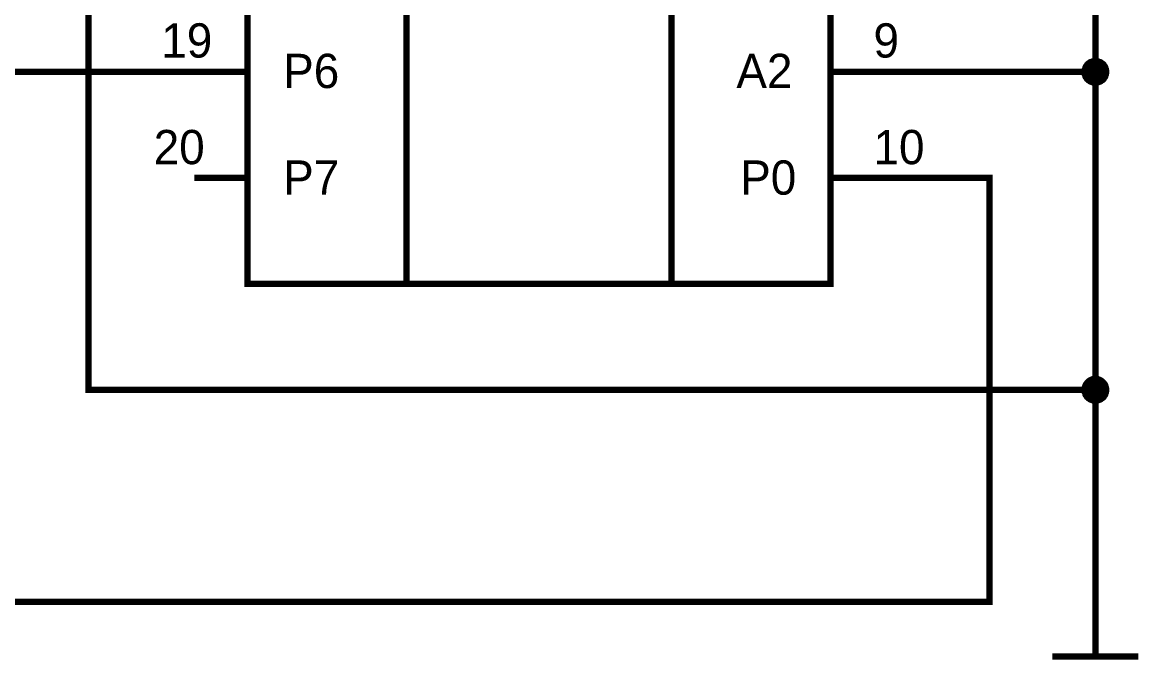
# Model space of a CAD drawing. Header units: millimetres. Extents: x 0 to 841, y 0 to 594.
# Drawn here: x 209.4 to 262.2, y 342.3 to 372.3 of the extents above; entities that cross this region are included whole.
import ezdxf

# ---------------------------------------------------------------- set-up
doc = ezdxf.new("R2010")
doc.units = ezdxf.units.MM
doc.layers.add('Sheet', color=255, linetype='Continuous')

msp = doc.modelspace()

# ---------------------------------------------------------------- linework, layer by layer
at = {"layer": 'Sheet', "const_width": 0.3}
msp.add_lwpolyline([(220.019, 414.989), (247.519, 414.989), (247.519, 359.998), (220.019, 359.998), (220.019, 414.989)], close=True, dxfattribs=at)
at = {"layer": 'Sheet'}
for points, const_width in [([(227.52, 414.989), (227.52, 359.998)], 0.3), ([(240.018, 414.989), (240.018, 359.998)], 0.3), ([(122.519, 392.496), (205.017, 392.496), (205.017, 369.992), (217.515, 369.992)], 0.3), ([(217.515, 389.992), (217.515, 389.992), (212.518, 389.992), (212.518, 354.99), (260.017, 354.99)], 0.3), ([(250.012, 364.995), (250.012, 364.995), (255.02, 364.995), (255.02, 344.995), (175.025, 344.995), (175.025, 387.499), (122.519, 387.499)], 0.3), ([(250.012, 379.998), (250.012, 379.998), (260.017, 379.998), (260.017, 369.992), (260.017, 354.99), (260.017, 347.499)], 0.3), ([(259.511, 369.992), (259.511, 370.015), (259.511, 370.048), (259.522, 370.071), (259.522, 370.093), (259.522, 370.116), (259.534, 370.138), (259.545, 370.172), (259.556, 370.194), (259.556, 370.217), (259.567, 370.239), (259.579, 370.251), (259.601, 370.273), (259.612, 370.295), (259.623, 370.318), (259.646, 370.329), (259.657, 370.352), (259.68, 370.363), (259.691, 370.385), (259.713, 370.397), (259.736, 370.408), (259.758, 370.43), (259.769, 370.441), (259.792, 370.453), (259.814, 370.453), (259.837, 370.464), (259.871, 370.475), (259.893, 370.486), (259.915, 370.486), (259.938, 370.486), (259.96, 370.498), (259.994, 370.498), (260.017, 370.498)], 0.3), ([(259.511, 369.992), (259.511, 370.015), (259.511, 370.048), (259.522, 370.071), (259.522, 370.093), (259.522, 370.116), (259.534, 370.138), (259.545, 370.172), (259.556, 370.194), (259.556, 370.217), (259.567, 370.239), (259.579, 370.251), (259.601, 370.273), (259.612, 370.295), (259.623, 370.318), (259.646, 370.329), (259.657, 370.352), (259.68, 370.363), (259.691, 370.385), (259.713, 370.397), (259.736, 370.408), (259.758, 370.43), (259.769, 370.441), (259.792, 370.453), (259.814, 370.453), (259.837, 370.464), (259.871, 370.475), (259.893, 370.486), (259.915, 370.486), (259.938, 370.486), (259.96, 370.498), (259.994, 370.498), (260.017, 370.498)], 0.3), ([(259.511, 369.992), (259.511, 370.015), (259.511, 370.048), (259.522, 370.071), (259.522, 370.093), (259.522, 370.116), (259.534, 370.138), (259.545, 370.172), (259.556, 370.194), (259.556, 370.217), (259.567, 370.239), (259.579, 370.251), (259.601, 370.273), (259.612, 370.295), (259.623, 370.318), (259.646, 370.329), (259.657, 370.352), (259.68, 370.363), (259.691, 370.385), (259.713, 370.397), (259.736, 370.408), (259.758, 370.43), (259.769, 370.441), (259.792, 370.453), (259.814, 370.453), (259.837, 370.464), (259.871, 370.475), (259.893, 370.486), (259.915, 370.486), (259.938, 370.486), (259.96, 370.498), (259.994, 370.498), (260.017, 370.498)], 0.3), ([(259.511, 369.992), (259.511, 370.015), (259.511, 370.048), (259.522, 370.071), (259.522, 370.093), (259.522, 370.116), (259.534, 370.138), (259.545, 370.172), (259.556, 370.194), (259.556, 370.217), (259.567, 370.239), (259.579, 370.251), (259.601, 370.273), (259.612, 370.295), (259.623, 370.318), (259.646, 370.329), (259.657, 370.352), (259.68, 370.363), (259.691, 370.385), (259.713, 370.397), (259.736, 370.408), (259.758, 370.43), (259.769, 370.441), (259.792, 370.453), (259.814, 370.453), (259.837, 370.464), (259.871, 370.475), (259.893, 370.486), (259.915, 370.486), (259.938, 370.486), (259.96, 370.498), (259.994, 370.498), (260.017, 370.498)], 0.3), ([(260.017, 370.498), (260.017, 370.498)], 0.3), ([(260.017, 370.498), (260.039, 370.498), (260.073, 370.498), (260.095, 370.486), (260.118, 370.486), (260.14, 370.486), (260.162, 370.475), (260.196, 370.464), (260.219, 370.453), (260.241, 370.453), (260.264, 370.441), (260.275, 370.43), (260.297, 370.408), (260.32, 370.397), (260.342, 370.385), (260.353, 370.363), (260.376, 370.352), (260.387, 370.329), (260.41, 370.318), (260.421, 370.295), (260.432, 370.273), (260.454, 370.251), (260.466, 370.239), (260.477, 370.217), (260.477, 370.194), (260.488, 370.172), (260.499, 370.138), (260.511, 370.116), (260.511, 370.093), (260.511, 370.071), (260.522, 370.048), (260.522, 370.015), (260.522, 369.992)], 0.3), ([(260.017, 370.498), (260.017, 370.498)], 0.3), ([(260.017, 370.498), (260.039, 370.498), (260.073, 370.498), (260.095, 370.486), (260.118, 370.486), (260.14, 370.486), (260.162, 370.475), (260.196, 370.464), (260.219, 370.453), (260.241, 370.453), (260.264, 370.441), (260.275, 370.43), (260.297, 370.408), (260.32, 370.397), (260.342, 370.385), (260.353, 370.363), (260.376, 370.352), (260.387, 370.329), (260.41, 370.318), (260.421, 370.295), (260.432, 370.273), (260.454, 370.251), (260.466, 370.239), (260.477, 370.217), (260.477, 370.194), (260.488, 370.172), (260.499, 370.138), (260.511, 370.116), (260.511, 370.093), (260.511, 370.071), (260.522, 370.048), (260.522, 370.015), (260.522, 369.992)], 0.3), ([(260.017, 370.498), (260.017, 370.498)], 0.3), ([(260.017, 370.498), (260.039, 370.498), (260.073, 370.498), (260.095, 370.486), (260.118, 370.486), (260.14, 370.486), (260.162, 370.475), (260.196, 370.464), (260.219, 370.453), (260.241, 370.453), (260.264, 370.441), (260.275, 370.43), (260.297, 370.408), (260.32, 370.397), (260.342, 370.385), (260.353, 370.363), (260.376, 370.352), (260.387, 370.329), (260.41, 370.318), (260.421, 370.295), (260.432, 370.273), (260.454, 370.251), (260.466, 370.239), (260.477, 370.217), (260.477, 370.194), (260.488, 370.172), (260.499, 370.138), (260.511, 370.116), (260.511, 370.093), (260.511, 370.071), (260.522, 370.048), (260.522, 370.015), (260.522, 369.992)], 0.3), ([(260.017, 370.498), (260.017, 370.498)], 0.3), ([(260.017, 370.498), (260.039, 370.498), (260.073, 370.498), (260.095, 370.486), (260.118, 370.486), (260.14, 370.486), (260.162, 370.475), (260.196, 370.464), (260.219, 370.453), (260.241, 370.453), (260.264, 370.441), (260.275, 370.43), (260.297, 370.408), (260.32, 370.397), (260.342, 370.385), (260.353, 370.363), (260.376, 370.352), (260.387, 370.329), (260.41, 370.318), (260.421, 370.295), (260.432, 370.273), (260.454, 370.251), (260.466, 370.239), (260.477, 370.217), (260.477, 370.194), (260.488, 370.172), (260.499, 370.138), (260.511, 370.116), (260.511, 370.093), (260.511, 370.071), (260.522, 370.048), (260.522, 370.015), (260.522, 369.992)], 0.3), ([(220.019, 369.992), (217.515, 369.992)], 0.3), ([(247.519, 369.992), (250.012, 369.992)], 0.3), ([(250.012, 369.992), (250.012, 369.992), (260.017, 369.992)], 0.3), ([(260.017, 369.487), (259.994, 369.487), (259.96, 369.487), (259.938, 369.498), (259.915, 369.498), (259.893, 369.498), (259.871, 369.509), (259.837, 369.521), (259.814, 369.532), (259.792, 369.532), (259.769, 369.543), (259.758, 369.554), (259.736, 369.577), (259.713, 369.588), (259.691, 369.599), (259.68, 369.622), (259.657, 369.633), (259.646, 369.655), (259.623, 369.667), (259.612, 369.689), (259.601, 369.712), (259.579, 369.734), (259.567, 369.745), (259.556, 369.768), (259.556, 369.79), (259.545, 369.813), (259.534, 369.846), (259.522, 369.869), (259.522, 369.891), (259.522, 369.914), (259.511, 369.936), (259.511, 369.97), (259.511, 369.992)], 0.3), ([(259.511, 369.992), (259.511, 369.992)], 0.3), ([(260.017, 369.487), (259.994, 369.487), (259.96, 369.487), (259.938, 369.498), (259.915, 369.498), (259.893, 369.498), (259.871, 369.509), (259.837, 369.521), (259.814, 369.532), (259.792, 369.532), (259.769, 369.543), (259.758, 369.554), (259.736, 369.577), (259.713, 369.588), (259.691, 369.599), (259.68, 369.622), (259.657, 369.633), (259.646, 369.655), (259.623, 369.667), (259.612, 369.689), (259.601, 369.712), (259.579, 369.734), (259.567, 369.745), (259.556, 369.768), (259.556, 369.79), (259.545, 369.813), (259.534, 369.846), (259.522, 369.869), (259.522, 369.891), (259.522, 369.914), (259.511, 369.936), (259.511, 369.97), (259.511, 369.992)], 0.3), ([(259.511, 369.992), (259.511, 369.992)], 0.3), ([(260.017, 369.487), (259.994, 369.487), (259.96, 369.487), (259.938, 369.498), (259.915, 369.498), (259.893, 369.498), (259.871, 369.509), (259.837, 369.521), (259.814, 369.532), (259.792, 369.532), (259.769, 369.543), (259.758, 369.554), (259.736, 369.577), (259.713, 369.588), (259.691, 369.599), (259.68, 369.622), (259.657, 369.633), (259.646, 369.655), (259.623, 369.667), (259.612, 369.689), (259.601, 369.712), (259.579, 369.734), (259.567, 369.745), (259.556, 369.768), (259.556, 369.79), (259.545, 369.813), (259.534, 369.846), (259.522, 369.869), (259.522, 369.891), (259.522, 369.914), (259.511, 369.936), (259.511, 369.97), (259.511, 369.992)], 0.3), ([(259.511, 369.992), (259.511, 369.992)], 0.3), ([(260.017, 369.487), (259.994, 369.487), (259.96, 369.487), (259.938, 369.498), (259.915, 369.498), (259.893, 369.498), (259.871, 369.509), (259.837, 369.521), (259.814, 369.532), (259.792, 369.532), (259.769, 369.543), (259.758, 369.554), (259.736, 369.577), (259.713, 369.588), (259.691, 369.599), (259.68, 369.622), (259.657, 369.633), (259.646, 369.655), (259.623, 369.667), (259.612, 369.689), (259.601, 369.712), (259.579, 369.734), (259.567, 369.745), (259.556, 369.768), (259.556, 369.79), (259.545, 369.813), (259.534, 369.846), (259.522, 369.869), (259.522, 369.891), (259.522, 369.914), (259.511, 369.936), (259.511, 369.97), (259.511, 369.992)], 0.3), ([(259.511, 369.992), (259.511, 369.992)], 0.3), ([(259.511, 369.992), (259.511, 370.015), (259.511, 370.048), (259.522, 370.071), (259.522, 370.093), (259.522, 370.116), (259.534, 370.138), (259.545, 370.172), (259.556, 370.194), (259.556, 370.217), (259.567, 370.239), (259.579, 370.251), (259.601, 370.273), (259.612, 370.295), (259.623, 370.318), (259.646, 370.329), (259.657, 370.352), (259.68, 370.363), (259.691, 370.385), (259.713, 370.397), (259.736, 370.408), (259.758, 370.43), (259.769, 370.441), (259.792, 370.453), (259.814, 370.453), (259.837, 370.464), (259.871, 370.475), (259.893, 370.486), (259.915, 370.486), (259.938, 370.486), (259.96, 370.498), (259.994, 370.498), (260.017, 370.498)], 0.0991), ([(259.511, 369.992), (259.511, 370.015), (259.511, 370.048), (259.522, 370.071), (259.522, 370.093), (259.522, 370.116), (259.534, 370.138), (259.545, 370.172), (259.556, 370.194), (259.556, 370.217), (259.567, 370.239), (259.579, 370.251), (259.601, 370.273), (259.612, 370.295), (259.623, 370.318), (259.646, 370.329), (259.657, 370.352), (259.68, 370.363), (259.691, 370.385), (259.713, 370.397), (259.736, 370.408), (259.758, 370.43), (259.769, 370.441), (259.792, 370.453), (259.814, 370.453), (259.837, 370.464), (259.871, 370.475), (259.893, 370.486), (259.915, 370.486), (259.938, 370.486), (259.96, 370.498), (259.994, 370.498), (260.017, 370.498)], 0.0991), ([(259.511, 369.992), (259.511, 370.015), (259.511, 370.048), (259.522, 370.071), (259.522, 370.093), (259.522, 370.116), (259.534, 370.138), (259.545, 370.172), (259.556, 370.194), (259.556, 370.217), (259.567, 370.239), (259.579, 370.251), (259.601, 370.273), (259.612, 370.295), (259.623, 370.318), (259.646, 370.329), (259.657, 370.352), (259.68, 370.363), (259.691, 370.385), (259.713, 370.397), (259.736, 370.408), (259.758, 370.43), (259.769, 370.441), (259.792, 370.453), (259.814, 370.453), (259.837, 370.464), (259.871, 370.475), (259.893, 370.486), (259.915, 370.486), (259.938, 370.486), (259.96, 370.498), (259.994, 370.498), (260.017, 370.498)], 0.0991), ([(259.511, 369.992), (259.511, 370.015), (259.511, 370.048), (259.522, 370.071), (259.522, 370.093), (259.522, 370.116), (259.534, 370.138), (259.545, 370.172), (259.556, 370.194), (259.556, 370.217), (259.567, 370.239), (259.579, 370.251), (259.601, 370.273), (259.612, 370.295), (259.623, 370.318), (259.646, 370.329), (259.657, 370.352), (259.68, 370.363), (259.691, 370.385), (259.713, 370.397), (259.736, 370.408), (259.758, 370.43), (259.769, 370.441), (259.792, 370.453), (259.814, 370.453), (259.837, 370.464), (259.871, 370.475), (259.893, 370.486), (259.915, 370.486), (259.938, 370.486), (259.96, 370.498), (259.994, 370.498), (260.017, 370.498)], 0.0991), ([(260.522, 369.992), (260.522, 369.97), (260.522, 369.936), (260.511, 369.914), (260.511, 369.891), (260.511, 369.869), (260.499, 369.846), (260.488, 369.813), (260.477, 369.79), (260.477, 369.768), (260.466, 369.745), (260.454, 369.734), (260.432, 369.712), (260.421, 369.689), (260.41, 369.667), (260.387, 369.655), (260.376, 369.633), (260.353, 369.622), (260.342, 369.599), (260.32, 369.588), (260.297, 369.577), (260.275, 369.554), (260.264, 369.543), (260.241, 369.532), (260.219, 369.532), (260.196, 369.521), (260.162, 369.509), (260.14, 369.498), (260.118, 369.498), (260.095, 369.498), (260.073, 369.487), (260.039, 369.487), (260.017, 369.487)], 0.3), ([(260.522, 369.992), (260.522, 369.97), (260.522, 369.936), (260.511, 369.914), (260.511, 369.891), (260.511, 369.869), (260.499, 369.846), (260.488, 369.813), (260.477, 369.79), (260.477, 369.768), (260.466, 369.745), (260.454, 369.734), (260.432, 369.712), (260.421, 369.689), (260.41, 369.667), (260.387, 369.655), (260.376, 369.633), (260.353, 369.622), (260.342, 369.599), (260.32, 369.588), (260.297, 369.577), (260.275, 369.554), (260.264, 369.543), (260.241, 369.532), (260.219, 369.532), (260.196, 369.521), (260.162, 369.509), (260.14, 369.498), (260.118, 369.498), (260.095, 369.498), (260.073, 369.487), (260.039, 369.487), (260.017, 369.487)], 0.3), ([(260.522, 369.992), (260.522, 369.97), (260.522, 369.936), (260.511, 369.914), (260.511, 369.891), (260.511, 369.869), (260.499, 369.846), (260.488, 369.813), (260.477, 369.79), (260.477, 369.768), (260.466, 369.745), (260.454, 369.734), (260.432, 369.712), (260.421, 369.689), (260.41, 369.667), (260.387, 369.655), (260.376, 369.633), (260.353, 369.622), (260.342, 369.599), (260.32, 369.588), (260.297, 369.577), (260.275, 369.554), (260.264, 369.543), (260.241, 369.532), (260.219, 369.532), (260.196, 369.521), (260.162, 369.509), (260.14, 369.498), (260.118, 369.498), (260.095, 369.498), (260.073, 369.487), (260.039, 369.487), (260.017, 369.487)], 0.3), ([(260.522, 369.992), (260.522, 369.97), (260.522, 369.936), (260.511, 369.914), (260.511, 369.891), (260.511, 369.869), (260.499, 369.846), (260.488, 369.813), (260.477, 369.79), (260.477, 369.768), (260.466, 369.745), (260.454, 369.734), (260.432, 369.712), (260.421, 369.689), (260.41, 369.667), (260.387, 369.655), (260.376, 369.633), (260.353, 369.622), (260.342, 369.599), (260.32, 369.588), (260.297, 369.577), (260.275, 369.554), (260.264, 369.543), (260.241, 369.532), (260.219, 369.532), (260.196, 369.521), (260.162, 369.509), (260.14, 369.498), (260.118, 369.498), (260.095, 369.498), (260.073, 369.487), (260.039, 369.487), (260.017, 369.487)], 0.3), ([(260.017, 370.498), (260.017, 370.498)], 0.0991), ([(260.017, 370.498), (260.039, 370.498), (260.073, 370.498), (260.095, 370.486), (260.118, 370.486), (260.14, 370.486), (260.162, 370.475), (260.196, 370.464), (260.219, 370.453), (260.241, 370.453), (260.264, 370.441), (260.275, 370.43), (260.297, 370.408), (260.32, 370.397), (260.342, 370.385), (260.353, 370.363), (260.376, 370.352), (260.387, 370.329), (260.41, 370.318), (260.421, 370.295), (260.432, 370.273), (260.454, 370.251), (260.466, 370.239), (260.477, 370.217), (260.477, 370.194), (260.488, 370.172), (260.499, 370.138), (260.511, 370.116), (260.511, 370.093), (260.511, 370.071), (260.522, 370.048), (260.522, 370.015), (260.522, 369.992)], 0.0991), ([(260.017, 370.498), (260.017, 370.498)], 0.0991), ([(260.017, 370.498), (260.039, 370.498), (260.073, 370.498), (260.095, 370.486), (260.118, 370.486), (260.14, 370.486), (260.162, 370.475), (260.196, 370.464), (260.219, 370.453), (260.241, 370.453), (260.264, 370.441), (260.275, 370.43), (260.297, 370.408), (260.32, 370.397), (260.342, 370.385), (260.353, 370.363), (260.376, 370.352), (260.387, 370.329), (260.41, 370.318), (260.421, 370.295), (260.432, 370.273), (260.454, 370.251), (260.466, 370.239), (260.477, 370.217), (260.477, 370.194), (260.488, 370.172), (260.499, 370.138), (260.511, 370.116), (260.511, 370.093), (260.511, 370.071), (260.522, 370.048), (260.522, 370.015), (260.522, 369.992)], 0.0991), ([(260.017, 370.498), (260.017, 370.498)], 0.0991), ([(260.017, 370.498), (260.039, 370.498), (260.073, 370.498), (260.095, 370.486), (260.118, 370.486), (260.14, 370.486), (260.162, 370.475), (260.196, 370.464), (260.219, 370.453), (260.241, 370.453), (260.264, 370.441), (260.275, 370.43), (260.297, 370.408), (260.32, 370.397), (260.342, 370.385), (260.353, 370.363), (260.376, 370.352), (260.387, 370.329), (260.41, 370.318), (260.421, 370.295), (260.432, 370.273), (260.454, 370.251), (260.466, 370.239), (260.477, 370.217), (260.477, 370.194), (260.488, 370.172), (260.499, 370.138), (260.511, 370.116), (260.511, 370.093), (260.511, 370.071), (260.522, 370.048), (260.522, 370.015), (260.522, 369.992)], 0.0991), ([(260.017, 370.498), (260.017, 370.498)], 0.0991), ([(260.017, 370.498), (260.039, 370.498), (260.073, 370.498), (260.095, 370.486), (260.118, 370.486), (260.14, 370.486), (260.162, 370.475), (260.196, 370.464), (260.219, 370.453), (260.241, 370.453), (260.264, 370.441), (260.275, 370.43), (260.297, 370.408), (260.32, 370.397), (260.342, 370.385), (260.353, 370.363), (260.376, 370.352), (260.387, 370.329), (260.41, 370.318), (260.421, 370.295), (260.432, 370.273), (260.454, 370.251), (260.466, 370.239), (260.477, 370.217), (260.477, 370.194), (260.488, 370.172), (260.499, 370.138), (260.511, 370.116), (260.511, 370.093), (260.511, 370.071), (260.522, 370.048), (260.522, 370.015), (260.522, 369.992)], 0.0991), ([(260.522, 369.992), (260.522, 369.992), (260.522, 369.992), (260.522, 369.992), (260.522, 369.992), (260.522, 369.992), (260.522, 369.992), (260.522, 369.992), (260.522, 369.992), (260.522, 369.992), (260.522, 369.992), (260.522, 369.992), (260.522, 369.992), (260.522, 369.992), (260.522, 369.992), (260.522, 369.992), (260.522, 369.992), (260.522, 369.992), (260.522, 369.992), (260.522, 369.992), (260.522, 369.992), (260.522, 369.992), (260.522, 369.992), (260.522, 369.992), (260.522, 369.992), (260.522, 369.992), (260.522, 369.992), (260.522, 369.992), (260.522, 369.992), (260.522, 369.992), (260.522, 369.992), (260.522, 369.992), (260.522, 369.992)], 0.3), ([(260.522, 369.992), (260.522, 369.992)], 0.3), ([(260.522, 369.992), (260.522, 369.992), (260.522, 369.992), (260.522, 369.992), (260.522, 369.992), (260.522, 369.992), (260.522, 369.992), (260.522, 369.992), (260.522, 369.992), (260.522, 369.992), (260.522, 369.992), (260.522, 369.992), (260.522, 369.992), (260.522, 369.992), (260.522, 369.992), (260.522, 369.992), (260.522, 369.992), (260.522, 369.992), (260.522, 369.992), (260.522, 369.992), (260.522, 369.992), (260.522, 369.992), (260.522, 369.992), (260.522, 369.992), (260.522, 369.992), (260.522, 369.992), (260.522, 369.992), (260.522, 369.992), (260.522, 369.992), (260.522, 369.992), (260.522, 369.992), (260.522, 369.992), (260.522, 369.992)], 0.3), ([(260.522, 369.992), (260.522, 369.992)], 0.3), ([(260.522, 369.992), (260.522, 369.992), (260.522, 369.992), (260.522, 369.992), (260.522, 369.992), (260.522, 369.992), (260.522, 369.992), (260.522, 369.992), (260.522, 369.992), (260.522, 369.992), (260.522, 369.992), (260.522, 369.992), (260.522, 369.992), (260.522, 369.992), (260.522, 369.992), (260.522, 369.992), (260.522, 369.992), (260.522, 369.992), (260.522, 369.992), (260.522, 369.992), (260.522, 369.992), (260.522, 369.992), (260.522, 369.992), (260.522, 369.992), (260.522, 369.992), (260.522, 369.992), (260.522, 369.992), (260.522, 369.992), (260.522, 369.992), (260.522, 369.992), (260.522, 369.992), (260.522, 369.992), (260.522, 369.992)], 0.3), ([(260.522, 369.992), (260.522, 369.992)], 0.3), ([(260.522, 369.992), (260.522, 369.992), (260.522, 369.992), (260.522, 369.992), (260.522, 369.992), (260.522, 369.992), (260.522, 369.992), (260.522, 369.992), (260.522, 369.992), (260.522, 369.992), (260.522, 369.992), (260.522, 369.992), (260.522, 369.992), (260.522, 369.992), (260.522, 369.992), (260.522, 369.992), (260.522, 369.992), (260.522, 369.992), (260.522, 369.992), (260.522, 369.992), (260.522, 369.992), (260.522, 369.992), (260.522, 369.992), (260.522, 369.992), (260.522, 369.992), (260.522, 369.992), (260.522, 369.992), (260.522, 369.992), (260.522, 369.992), (260.522, 369.992), (260.522, 369.992), (260.522, 369.992), (260.522, 369.992)], 0.3), ([(260.522, 369.992), (260.522, 369.992)], 0.3), ([(260.017, 369.487), (259.994, 369.487), (259.96, 369.487), (259.938, 369.498), (259.915, 369.498), (259.893, 369.498), (259.871, 369.509), (259.837, 369.521), (259.814, 369.532), (259.792, 369.532), (259.769, 369.543), (259.758, 369.554), (259.736, 369.577), (259.713, 369.588), (259.691, 369.599), (259.68, 369.622), (259.657, 369.633), (259.646, 369.655), (259.623, 369.667), (259.612, 369.689), (259.601, 369.712), (259.579, 369.734), (259.567, 369.745), (259.556, 369.768), (259.556, 369.79), (259.545, 369.813), (259.534, 369.846), (259.522, 369.869), (259.522, 369.891), (259.522, 369.914), (259.511, 369.936), (259.511, 369.97), (259.511, 369.992)], 0.0991), ([(259.511, 369.992), (259.511, 369.992)], 0.0991), ([(260.017, 369.487), (259.994, 369.487), (259.96, 369.487), (259.938, 369.498), (259.915, 369.498), (259.893, 369.498), (259.871, 369.509), (259.837, 369.521), (259.814, 369.532), (259.792, 369.532), (259.769, 369.543), (259.758, 369.554), (259.736, 369.577), (259.713, 369.588), (259.691, 369.599), (259.68, 369.622), (259.657, 369.633), (259.646, 369.655), (259.623, 369.667), (259.612, 369.689), (259.601, 369.712), (259.579, 369.734), (259.567, 369.745), (259.556, 369.768), (259.556, 369.79), (259.545, 369.813), (259.534, 369.846), (259.522, 369.869), (259.522, 369.891), (259.522, 369.914), (259.511, 369.936), (259.511, 369.97), (259.511, 369.992)], 0.0991), ([(259.511, 369.992), (259.511, 369.992)], 0.0991), ([(260.017, 369.487), (259.994, 369.487), (259.96, 369.487), (259.938, 369.498), (259.915, 369.498), (259.893, 369.498), (259.871, 369.509), (259.837, 369.521), (259.814, 369.532), (259.792, 369.532), (259.769, 369.543), (259.758, 369.554), (259.736, 369.577), (259.713, 369.588), (259.691, 369.599), (259.68, 369.622), (259.657, 369.633), (259.646, 369.655), (259.623, 369.667), (259.612, 369.689), (259.601, 369.712), (259.579, 369.734), (259.567, 369.745), (259.556, 369.768), (259.556, 369.79), (259.545, 369.813), (259.534, 369.846), (259.522, 369.869), (259.522, 369.891), (259.522, 369.914), (259.511, 369.936), (259.511, 369.97), (259.511, 369.992)], 0.0991), ([(259.511, 369.992), (259.511, 369.992)], 0.0991), ([(260.017, 369.487), (259.994, 369.487), (259.96, 369.487), (259.938, 369.498), (259.915, 369.498), (259.893, 369.498), (259.871, 369.509), (259.837, 369.521), (259.814, 369.532), (259.792, 369.532), (259.769, 369.543), (259.758, 369.554), (259.736, 369.577), (259.713, 369.588), (259.691, 369.599), (259.68, 369.622), (259.657, 369.633), (259.646, 369.655), (259.623, 369.667), (259.612, 369.689), (259.601, 369.712), (259.579, 369.734), (259.567, 369.745), (259.556, 369.768), (259.556, 369.79), (259.545, 369.813), (259.534, 369.846), (259.522, 369.869), (259.522, 369.891), (259.522, 369.914), (259.511, 369.936), (259.511, 369.97), (259.511, 369.992)], 0.0991), ([(259.511, 369.992), (259.511, 369.992)], 0.0991), ([(260.522, 369.992), (260.522, 369.97), (260.522, 369.936), (260.511, 369.914), (260.511, 369.891), (260.511, 369.869), (260.499, 369.846), (260.488, 369.813), (260.477, 369.79), (260.477, 369.768), (260.466, 369.745), (260.454, 369.734), (260.432, 369.712), (260.421, 369.689), (260.41, 369.667), (260.387, 369.655), (260.376, 369.633), (260.353, 369.622), (260.342, 369.599), (260.32, 369.588), (260.297, 369.577), (260.275, 369.554), (260.264, 369.543), (260.241, 369.532), (260.219, 369.532), (260.196, 369.521), (260.162, 369.509), (260.14, 369.498), (260.118, 369.498), (260.095, 369.498), (260.073, 369.487), (260.039, 369.487), (260.017, 369.487)], 0.0991), ([(260.522, 369.992), (260.522, 369.97), (260.522, 369.936), (260.511, 369.914), (260.511, 369.891), (260.511, 369.869), (260.499, 369.846), (260.488, 369.813), (260.477, 369.79), (260.477, 369.768), (260.466, 369.745), (260.454, 369.734), (260.432, 369.712), (260.421, 369.689), (260.41, 369.667), (260.387, 369.655), (260.376, 369.633), (260.353, 369.622), (260.342, 369.599), (260.32, 369.588), (260.297, 369.577), (260.275, 369.554), (260.264, 369.543), (260.241, 369.532), (260.219, 369.532), (260.196, 369.521), (260.162, 369.509), (260.14, 369.498), (260.118, 369.498), (260.095, 369.498), (260.073, 369.487), (260.039, 369.487), (260.017, 369.487)], 0.0991), ([(260.522, 369.992), (260.522, 369.97), (260.522, 369.936), (260.511, 369.914), (260.511, 369.891), (260.511, 369.869), (260.499, 369.846), (260.488, 369.813), (260.477, 369.79), (260.477, 369.768), (260.466, 369.745), (260.454, 369.734), (260.432, 369.712), (260.421, 369.689), (260.41, 369.667), (260.387, 369.655), (260.376, 369.633), (260.353, 369.622), (260.342, 369.599), (260.32, 369.588), (260.297, 369.577), (260.275, 369.554), (260.264, 369.543), (260.241, 369.532), (260.219, 369.532), (260.196, 369.521), (260.162, 369.509), (260.14, 369.498), (260.118, 369.498), (260.095, 369.498), (260.073, 369.487), (260.039, 369.487), (260.017, 369.487)], 0.0991), ([(260.522, 369.992), (260.522, 369.97), (260.522, 369.936), (260.511, 369.914), (260.511, 369.891), (260.511, 369.869), (260.499, 369.846), (260.488, 369.813), (260.477, 369.79), (260.477, 369.768), (260.466, 369.745), (260.454, 369.734), (260.432, 369.712), (260.421, 369.689), (260.41, 369.667), (260.387, 369.655), (260.376, 369.633), (260.353, 369.622), (260.342, 369.599), (260.32, 369.588), (260.297, 369.577), (260.275, 369.554), (260.264, 369.543), (260.241, 369.532), (260.219, 369.532), (260.196, 369.521), (260.162, 369.509), (260.14, 369.498), (260.118, 369.498), (260.095, 369.498), (260.073, 369.487), (260.039, 369.487), (260.017, 369.487)], 0.0991), ([(260.522, 369.992), (260.522, 369.992), (260.522, 369.992), (260.522, 369.992), (260.522, 369.992), (260.522, 369.992), (260.522, 369.992), (260.522, 369.992), (260.522, 369.992), (260.522, 369.992), (260.522, 369.992), (260.522, 369.992), (260.522, 369.992), (260.522, 369.992), (260.522, 369.992), (260.522, 369.992), (260.522, 369.992), (260.522, 369.992), (260.522, 369.992), (260.522, 369.992), (260.522, 369.992), (260.522, 369.992), (260.522, 369.992), (260.522, 369.992), (260.522, 369.992), (260.522, 369.992), (260.522, 369.992), (260.522, 369.992), (260.522, 369.992), (260.522, 369.992), (260.522, 369.992), (260.522, 369.992), (260.522, 369.992)], 0.0991), ([(260.522, 369.992), (260.522, 369.992)], 0.0991), ([(260.522, 369.992), (260.522, 369.992), (260.522, 369.992), (260.522, 369.992), (260.522, 369.992), (260.522, 369.992), (260.522, 369.992), (260.522, 369.992), (260.522, 369.992), (260.522, 369.992), (260.522, 369.992), (260.522, 369.992), (260.522, 369.992), (260.522, 369.992), (260.522, 369.992), (260.522, 369.992), (260.522, 369.992), (260.522, 369.992), (260.522, 369.992), (260.522, 369.992), (260.522, 369.992), (260.522, 369.992), (260.522, 369.992), (260.522, 369.992), (260.522, 369.992), (260.522, 369.992), (260.522, 369.992), (260.522, 369.992), (260.522, 369.992), (260.522, 369.992), (260.522, 369.992), (260.522, 369.992), (260.522, 369.992)], 0.0991), ([(260.522, 369.992), (260.522, 369.992)], 0.0991), ([(260.522, 369.992), (260.522, 369.992), (260.522, 369.992), (260.522, 369.992), (260.522, 369.992), (260.522, 369.992), (260.522, 369.992), (260.522, 369.992), (260.522, 369.992), (260.522, 369.992), (260.522, 369.992), (260.522, 369.992), (260.522, 369.992), (260.522, 369.992), (260.522, 369.992), (260.522, 369.992), (260.522, 369.992), (260.522, 369.992), (260.522, 369.992), (260.522, 369.992), (260.522, 369.992), (260.522, 369.992), (260.522, 369.992), (260.522, 369.992), (260.522, 369.992), (260.522, 369.992), (260.522, 369.992), (260.522, 369.992), (260.522, 369.992), (260.522, 369.992), (260.522, 369.992), (260.522, 369.992), (260.522, 369.992)], 0.0991), ([(260.522, 369.992), (260.522, 369.992)], 0.0991), ([(260.522, 369.992), (260.522, 369.992), (260.522, 369.992), (260.522, 369.992), (260.522, 369.992), (260.522, 369.992), (260.522, 369.992), (260.522, 369.992), (260.522, 369.992), (260.522, 369.992), (260.522, 369.992), (260.522, 369.992), (260.522, 369.992), (260.522, 369.992), (260.522, 369.992), (260.522, 369.992), (260.522, 369.992), (260.522, 369.992), (260.522, 369.992), (260.522, 369.992), (260.522, 369.992), (260.522, 369.992), (260.522, 369.992), (260.522, 369.992), (260.522, 369.992), (260.522, 369.992), (260.522, 369.992), (260.522, 369.992), (260.522, 369.992), (260.522, 369.992), (260.522, 369.992), (260.522, 369.992), (260.522, 369.992)], 0.0991), ([(260.522, 369.992), (260.522, 369.992)], 0.0991), ([(220.019, 364.995), (217.515, 364.995)], 0.3), ([(247.519, 364.995), (250.012, 364.995)], 0.3), ([(259.511, 354.99), (259.511, 355.012), (259.511, 355.046), (259.522, 355.068), (259.522, 355.091), (259.522, 355.113), (259.534, 355.147), (259.545, 355.169), (259.556, 355.192), (259.556, 355.214), (259.567, 355.237), (259.579, 355.259), (259.601, 355.282), (259.612, 355.293), (259.623, 355.315), (259.646, 355.338), (259.657, 355.349), (259.68, 355.371), (259.691, 355.383), (259.713, 355.405), (259.736, 355.416), (259.758, 355.428), (259.769, 355.439), (259.792, 355.45), (259.814, 355.461), (259.837, 355.472), (259.871, 355.484), (259.893, 355.495), (259.915, 355.495), (259.938, 355.495), (259.96, 355.506), (259.994, 355.506), (260.017, 355.506)], 0.3), ([(259.511, 354.99), (259.511, 355.012), (259.511, 355.046), (259.522, 355.068), (259.522, 355.091), (259.522, 355.113), (259.534, 355.147), (259.545, 355.169), (259.556, 355.192), (259.556, 355.214), (259.567, 355.237), (259.579, 355.259), (259.601, 355.282), (259.612, 355.293), (259.623, 355.315), (259.646, 355.338), (259.657, 355.349), (259.68, 355.371), (259.691, 355.383), (259.713, 355.405), (259.736, 355.416), (259.758, 355.428), (259.769, 355.439), (259.792, 355.45), (259.814, 355.461), (259.837, 355.472), (259.871, 355.484), (259.893, 355.495), (259.915, 355.495), (259.938, 355.495), (259.96, 355.506), (259.994, 355.506), (260.017, 355.506)], 0.3), ([(259.511, 354.99), (259.511, 355.012), (259.511, 355.046), (259.522, 355.068), (259.522, 355.091), (259.522, 355.113), (259.534, 355.147), (259.545, 355.169), (259.556, 355.192), (259.556, 355.214), (259.567, 355.237), (259.579, 355.259), (259.601, 355.282), (259.612, 355.293), (259.623, 355.315), (259.646, 355.338), (259.657, 355.349), (259.68, 355.371), (259.691, 355.383), (259.713, 355.405), (259.736, 355.416), (259.758, 355.428), (259.769, 355.439), (259.792, 355.45), (259.814, 355.461), (259.837, 355.472), (259.871, 355.484), (259.893, 355.495), (259.915, 355.495), (259.938, 355.495), (259.96, 355.506), (259.994, 355.506), (260.017, 355.506)], 0.3), ([(259.511, 354.99), (259.511, 355.012), (259.511, 355.046), (259.522, 355.068), (259.522, 355.091), (259.522, 355.113), (259.534, 355.147), (259.545, 355.169), (259.556, 355.192), (259.556, 355.214), (259.567, 355.237), (259.579, 355.259), (259.601, 355.282), (259.612, 355.293), (259.623, 355.315), (259.646, 355.338), (259.657, 355.349), (259.68, 355.371), (259.691, 355.383), (259.713, 355.405), (259.736, 355.416), (259.758, 355.428), (259.769, 355.439), (259.792, 355.45), (259.814, 355.461), (259.837, 355.472), (259.871, 355.484), (259.893, 355.495), (259.915, 355.495), (259.938, 355.495), (259.96, 355.506), (259.994, 355.506), (260.017, 355.506)], 0.3), ([(259.511, 354.99), (259.511, 355.012), (259.511, 355.046), (259.522, 355.068), (259.522, 355.091), (259.522, 355.113), (259.534, 355.147), (259.545, 355.169), (259.556, 355.192), (259.556, 355.214), (259.567, 355.237), (259.579, 355.259), (259.601, 355.282), (259.612, 355.293), (259.623, 355.315), (259.646, 355.338), (259.657, 355.349), (259.68, 355.371), (259.691, 355.383), (259.713, 355.405), (259.736, 355.416), (259.758, 355.428), (259.769, 355.439), (259.792, 355.45), (259.814, 355.461), (259.837, 355.472), (259.871, 355.484), (259.893, 355.495), (259.915, 355.495), (259.938, 355.495), (259.96, 355.506), (259.994, 355.506), (260.017, 355.506)], 0.0991), ([(259.511, 354.99), (259.511, 355.012), (259.511, 355.046), (259.522, 355.068), (259.522, 355.091), (259.522, 355.113), (259.534, 355.147), (259.545, 355.169), (259.556, 355.192), (259.556, 355.214), (259.567, 355.237), (259.579, 355.259), (259.601, 355.282), (259.612, 355.293), (259.623, 355.315), (259.646, 355.338), (259.657, 355.349), (259.68, 355.371), (259.691, 355.383), (259.713, 355.405), (259.736, 355.416), (259.758, 355.428), (259.769, 355.439), (259.792, 355.45), (259.814, 355.461), (259.837, 355.472), (259.871, 355.484), (259.893, 355.495), (259.915, 355.495), (259.938, 355.495), (259.96, 355.506), (259.994, 355.506), (260.017, 355.506)], 0.0991), ([(259.511, 354.99), (259.511, 355.012), (259.511, 355.046), (259.522, 355.068), (259.522, 355.091), (259.522, 355.113), (259.534, 355.147), (259.545, 355.169), (259.556, 355.192), (259.556, 355.214), (259.567, 355.237), (259.579, 355.259), (259.601, 355.282), (259.612, 355.293), (259.623, 355.315), (259.646, 355.338), (259.657, 355.349), (259.68, 355.371), (259.691, 355.383), (259.713, 355.405), (259.736, 355.416), (259.758, 355.428), (259.769, 355.439), (259.792, 355.45), (259.814, 355.461), (259.837, 355.472), (259.871, 355.484), (259.893, 355.495), (259.915, 355.495), (259.938, 355.495), (259.96, 355.506), (259.994, 355.506), (260.017, 355.506)], 0.0991), ([(259.511, 354.99), (259.511, 355.012), (259.511, 355.046), (259.522, 355.068), (259.522, 355.091), (259.522, 355.113), (259.534, 355.147), (259.545, 355.169), (259.556, 355.192), (259.556, 355.214), (259.567, 355.237), (259.579, 355.259), (259.601, 355.282), (259.612, 355.293), (259.623, 355.315), (259.646, 355.338), (259.657, 355.349), (259.68, 355.371), (259.691, 355.383), (259.713, 355.405), (259.736, 355.416), (259.758, 355.428), (259.769, 355.439), (259.792, 355.45), (259.814, 355.461), (259.837, 355.472), (259.871, 355.484), (259.893, 355.495), (259.915, 355.495), (259.938, 355.495), (259.96, 355.506), (259.994, 355.506), (260.017, 355.506)], 0.0991), ([(260.017, 355.506), (260.017, 355.506)], 0.3), ([(260.017, 355.506), (260.039, 355.506), (260.073, 355.506), (260.095, 355.495), (260.118, 355.495), (260.14, 355.495), (260.162, 355.484), (260.196, 355.472), (260.219, 355.461), (260.241, 355.45), (260.264, 355.439), (260.275, 355.428), (260.297, 355.416), (260.32, 355.405), (260.342, 355.383), (260.353, 355.371), (260.376, 355.349), (260.387, 355.338), (260.41, 355.315), (260.421, 355.293), (260.432, 355.282), (260.454, 355.259), (260.466, 355.237), (260.477, 355.214), (260.477, 355.192), (260.488, 355.169), (260.499, 355.147), (260.511, 355.113), (260.511, 355.091), (260.511, 355.068), (260.522, 355.046), (260.522, 355.012), (260.522, 354.99)], 0.3), ([(260.017, 355.506), (260.017, 355.506)], 0.3), ([(260.017, 355.506), (260.039, 355.506), (260.073, 355.506), (260.095, 355.495), (260.118, 355.495), (260.14, 355.495), (260.162, 355.484), (260.196, 355.472), (260.219, 355.461), (260.241, 355.45), (260.264, 355.439), (260.275, 355.428), (260.297, 355.416), (260.32, 355.405), (260.342, 355.383), (260.353, 355.371), (260.376, 355.349), (260.387, 355.338), (260.41, 355.315), (260.421, 355.293), (260.432, 355.282), (260.454, 355.259), (260.466, 355.237), (260.477, 355.214), (260.477, 355.192), (260.488, 355.169), (260.499, 355.147), (260.511, 355.113), (260.511, 355.091), (260.511, 355.068), (260.522, 355.046), (260.522, 355.012), (260.522, 354.99)], 0.3), ([(260.017, 355.506), (260.017, 355.506)], 0.3), ([(260.017, 355.506), (260.039, 355.506), (260.073, 355.506), (260.095, 355.495), (260.118, 355.495), (260.14, 355.495), (260.162, 355.484), (260.196, 355.472), (260.219, 355.461), (260.241, 355.45), (260.264, 355.439), (260.275, 355.428), (260.297, 355.416), (260.32, 355.405), (260.342, 355.383), (260.353, 355.371), (260.376, 355.349), (260.387, 355.338), (260.41, 355.315), (260.421, 355.293), (260.432, 355.282), (260.454, 355.259), (260.466, 355.237), (260.477, 355.214), (260.477, 355.192), (260.488, 355.169), (260.499, 355.147), (260.511, 355.113), (260.511, 355.091), (260.511, 355.068), (260.522, 355.046), (260.522, 355.012), (260.522, 354.99)], 0.3), ([(260.017, 355.506), (260.017, 355.506)], 0.3), ([(260.017, 355.506), (260.039, 355.506), (260.073, 355.506), (260.095, 355.495), (260.118, 355.495), (260.14, 355.495), (260.162, 355.484), (260.196, 355.472), (260.219, 355.461), (260.241, 355.45), (260.264, 355.439), (260.275, 355.428), (260.297, 355.416), (260.32, 355.405), (260.342, 355.383), (260.353, 355.371), (260.376, 355.349), (260.387, 355.338), (260.41, 355.315), (260.421, 355.293), (260.432, 355.282), (260.454, 355.259), (260.466, 355.237), (260.477, 355.214), (260.477, 355.192), (260.488, 355.169), (260.499, 355.147), (260.511, 355.113), (260.511, 355.091), (260.511, 355.068), (260.522, 355.046), (260.522, 355.012), (260.522, 354.99)], 0.3), ([(260.017, 355.506), (260.017, 355.506)], 0.0991), ([(260.017, 355.506), (260.039, 355.506), (260.073, 355.506), (260.095, 355.495), (260.118, 355.495), (260.14, 355.495), (260.162, 355.484), (260.196, 355.472), (260.219, 355.461), (260.241, 355.45), (260.264, 355.439), (260.275, 355.428), (260.297, 355.416), (260.32, 355.405), (260.342, 355.383), (260.353, 355.371), (260.376, 355.349), (260.387, 355.338), (260.41, 355.315), (260.421, 355.293), (260.432, 355.282), (260.454, 355.259), (260.466, 355.237), (260.477, 355.214), (260.477, 355.192), (260.488, 355.169), (260.499, 355.147), (260.511, 355.113), (260.511, 355.091), (260.511, 355.068), (260.522, 355.046), (260.522, 355.012), (260.522, 354.99)], 0.0991), ([(260.017, 355.506), (260.017, 355.506)], 0.0991), ([(260.017, 355.506), (260.039, 355.506), (260.073, 355.506), (260.095, 355.495), (260.118, 355.495), (260.14, 355.495), (260.162, 355.484), (260.196, 355.472), (260.219, 355.461), (260.241, 355.45), (260.264, 355.439), (260.275, 355.428), (260.297, 355.416), (260.32, 355.405), (260.342, 355.383), (260.353, 355.371), (260.376, 355.349), (260.387, 355.338), (260.41, 355.315), (260.421, 355.293), (260.432, 355.282), (260.454, 355.259), (260.466, 355.237), (260.477, 355.214), (260.477, 355.192), (260.488, 355.169), (260.499, 355.147), (260.511, 355.113), (260.511, 355.091), (260.511, 355.068), (260.522, 355.046), (260.522, 355.012), (260.522, 354.99)], 0.0991), ([(260.017, 355.506), (260.017, 355.506)], 0.0991), ([(260.017, 355.506), (260.039, 355.506), (260.073, 355.506), (260.095, 355.495), (260.118, 355.495), (260.14, 355.495), (260.162, 355.484), (260.196, 355.472), (260.219, 355.461), (260.241, 355.45), (260.264, 355.439), (260.275, 355.428), (260.297, 355.416), (260.32, 355.405), (260.342, 355.383), (260.353, 355.371), (260.376, 355.349), (260.387, 355.338), (260.41, 355.315), (260.421, 355.293), (260.432, 355.282), (260.454, 355.259), (260.466, 355.237), (260.477, 355.214), (260.477, 355.192), (260.488, 355.169), (260.499, 355.147), (260.511, 355.113), (260.511, 355.091), (260.511, 355.068), (260.522, 355.046), (260.522, 355.012), (260.522, 354.99)], 0.0991), ([(260.017, 355.506), (260.017, 355.506)], 0.0991), ([(260.017, 355.506), (260.039, 355.506), (260.073, 355.506), (260.095, 355.495), (260.118, 355.495), (260.14, 355.495), (260.162, 355.484), (260.196, 355.472), (260.219, 355.461), (260.241, 355.45), (260.264, 355.439), (260.275, 355.428), (260.297, 355.416), (260.32, 355.405), (260.342, 355.383), (260.353, 355.371), (260.376, 355.349), (260.387, 355.338), (260.41, 355.315), (260.421, 355.293), (260.432, 355.282), (260.454, 355.259), (260.466, 355.237), (260.477, 355.214), (260.477, 355.192), (260.488, 355.169), (260.499, 355.147), (260.511, 355.113), (260.511, 355.091), (260.511, 355.068), (260.522, 355.046), (260.522, 355.012), (260.522, 354.99)], 0.0991), ([(260.017, 354.484), (259.994, 354.484), (259.96, 354.484), (259.938, 354.495), (259.915, 354.495), (259.893, 354.495), (259.871, 354.507), (259.837, 354.518), (259.814, 354.529), (259.792, 354.529), (259.769, 354.54), (259.758, 354.552), (259.736, 354.574), (259.713, 354.585), (259.691, 354.597), (259.68, 354.619), (259.657, 354.63), (259.646, 354.653), (259.623, 354.664), (259.612, 354.686), (259.601, 354.709), (259.579, 354.731), (259.567, 354.743), (259.556, 354.765), (259.556, 354.787), (259.545, 354.81), (259.534, 354.844), (259.522, 354.866), (259.522, 354.888), (259.522, 354.911), (259.511, 354.933), (259.511, 354.967), (259.511, 354.99)], 0.3), ([(259.511, 354.99), (259.511, 354.99)], 0.3), ([(260.017, 354.484), (259.994, 354.484), (259.96, 354.484), (259.938, 354.495), (259.915, 354.495), (259.893, 354.495), (259.871, 354.507), (259.837, 354.518), (259.814, 354.529), (259.792, 354.529), (259.769, 354.54), (259.758, 354.552), (259.736, 354.574), (259.713, 354.585), (259.691, 354.597), (259.68, 354.619), (259.657, 354.63), (259.646, 354.653), (259.623, 354.664), (259.612, 354.686), (259.601, 354.709), (259.579, 354.731), (259.567, 354.743), (259.556, 354.765), (259.556, 354.787), (259.545, 354.81), (259.534, 354.844), (259.522, 354.866), (259.522, 354.888), (259.522, 354.911), (259.511, 354.933), (259.511, 354.967), (259.511, 354.99)], 0.3), ([(259.511, 354.99), (259.511, 354.99)], 0.3), ([(260.017, 354.484), (259.994, 354.484), (259.96, 354.484), (259.938, 354.495), (259.915, 354.495), (259.893, 354.495), (259.871, 354.507), (259.837, 354.518), (259.814, 354.529), (259.792, 354.529), (259.769, 354.54), (259.758, 354.552), (259.736, 354.574), (259.713, 354.585), (259.691, 354.597), (259.68, 354.619), (259.657, 354.63), (259.646, 354.653), (259.623, 354.664), (259.612, 354.686), (259.601, 354.709), (259.579, 354.731), (259.567, 354.743), (259.556, 354.765), (259.556, 354.787), (259.545, 354.81), (259.534, 354.844), (259.522, 354.866), (259.522, 354.888), (259.522, 354.911), (259.511, 354.933), (259.511, 354.967), (259.511, 354.99)], 0.3), ([(259.511, 354.99), (259.511, 354.99)], 0.3), ([(260.017, 354.484), (259.994, 354.484), (259.96, 354.484), (259.938, 354.495), (259.915, 354.495), (259.893, 354.495), (259.871, 354.507), (259.837, 354.518), (259.814, 354.529), (259.792, 354.529), (259.769, 354.54), (259.758, 354.552), (259.736, 354.574), (259.713, 354.585), (259.691, 354.597), (259.68, 354.619), (259.657, 354.63), (259.646, 354.653), (259.623, 354.664), (259.612, 354.686), (259.601, 354.709), (259.579, 354.731), (259.567, 354.743), (259.556, 354.765), (259.556, 354.787), (259.545, 354.81), (259.534, 354.844), (259.522, 354.866), (259.522, 354.888), (259.522, 354.911), (259.511, 354.933), (259.511, 354.967), (259.511, 354.99)], 0.3), ([(259.511, 354.99), (259.511, 354.99)], 0.3), ([(260.017, 354.484), (259.994, 354.484), (259.96, 354.484), (259.938, 354.495), (259.915, 354.495), (259.893, 354.495), (259.871, 354.507), (259.837, 354.518), (259.814, 354.529), (259.792, 354.529), (259.769, 354.54), (259.758, 354.552), (259.736, 354.574), (259.713, 354.585), (259.691, 354.597), (259.68, 354.619), (259.657, 354.63), (259.646, 354.653), (259.623, 354.664), (259.612, 354.686), (259.601, 354.709), (259.579, 354.731), (259.567, 354.743), (259.556, 354.765), (259.556, 354.787), (259.545, 354.81), (259.534, 354.844), (259.522, 354.866), (259.522, 354.888), (259.522, 354.911), (259.511, 354.933), (259.511, 354.967), (259.511, 354.99)], 0.0991), ([(259.511, 354.99), (259.511, 354.99)], 0.0991), ([(260.017, 354.484), (259.994, 354.484), (259.96, 354.484), (259.938, 354.495), (259.915, 354.495), (259.893, 354.495), (259.871, 354.507), (259.837, 354.518), (259.814, 354.529), (259.792, 354.529), (259.769, 354.54), (259.758, 354.552), (259.736, 354.574), (259.713, 354.585), (259.691, 354.597), (259.68, 354.619), (259.657, 354.63), (259.646, 354.653), (259.623, 354.664), (259.612, 354.686), (259.601, 354.709), (259.579, 354.731), (259.567, 354.743), (259.556, 354.765), (259.556, 354.787), (259.545, 354.81), (259.534, 354.844), (259.522, 354.866), (259.522, 354.888), (259.522, 354.911), (259.511, 354.933), (259.511, 354.967), (259.511, 354.99)], 0.0991), ([(259.511, 354.99), (259.511, 354.99)], 0.0991), ([(260.017, 354.484), (259.994, 354.484), (259.96, 354.484), (259.938, 354.495), (259.915, 354.495), (259.893, 354.495), (259.871, 354.507), (259.837, 354.518), (259.814, 354.529), (259.792, 354.529), (259.769, 354.54), (259.758, 354.552), (259.736, 354.574), (259.713, 354.585), (259.691, 354.597), (259.68, 354.619), (259.657, 354.63), (259.646, 354.653), (259.623, 354.664), (259.612, 354.686), (259.601, 354.709), (259.579, 354.731), (259.567, 354.743), (259.556, 354.765), (259.556, 354.787), (259.545, 354.81), (259.534, 354.844), (259.522, 354.866), (259.522, 354.888), (259.522, 354.911), (259.511, 354.933), (259.511, 354.967), (259.511, 354.99)], 0.0991), ([(259.511, 354.99), (259.511, 354.99)], 0.0991), ([(260.017, 354.484), (259.994, 354.484), (259.96, 354.484), (259.938, 354.495), (259.915, 354.495), (259.893, 354.495), (259.871, 354.507), (259.837, 354.518), (259.814, 354.529), (259.792, 354.529), (259.769, 354.54), (259.758, 354.552), (259.736, 354.574), (259.713, 354.585), (259.691, 354.597), (259.68, 354.619), (259.657, 354.63), (259.646, 354.653), (259.623, 354.664), (259.612, 354.686), (259.601, 354.709), (259.579, 354.731), (259.567, 354.743), (259.556, 354.765), (259.556, 354.787), (259.545, 354.81), (259.534, 354.844), (259.522, 354.866), (259.522, 354.888), (259.522, 354.911), (259.511, 354.933), (259.511, 354.967), (259.511, 354.99)], 0.0991), ([(259.511, 354.99), (259.511, 354.99)], 0.0991), ([(260.522, 354.99), (260.522, 354.967), (260.522, 354.933), (260.511, 354.911), (260.511, 354.888), (260.511, 354.866), (260.499, 354.844), (260.488, 354.81), (260.477, 354.787), (260.477, 354.765), (260.466, 354.743), (260.454, 354.731), (260.432, 354.709), (260.421, 354.686), (260.41, 354.664), (260.387, 354.653), (260.376, 354.63), (260.353, 354.619), (260.342, 354.597), (260.32, 354.585), (260.297, 354.574), (260.275, 354.552), (260.264, 354.54), (260.241, 354.529), (260.219, 354.529), (260.196, 354.518), (260.162, 354.507), (260.14, 354.495), (260.118, 354.495), (260.095, 354.495), (260.073, 354.484), (260.039, 354.484), (260.017, 354.484)], 0.3), ([(260.522, 354.99), (260.522, 354.967), (260.522, 354.933), (260.511, 354.911), (260.511, 354.888), (260.511, 354.866), (260.499, 354.844), (260.488, 354.81), (260.477, 354.787), (260.477, 354.765), (260.466, 354.743), (260.454, 354.731), (260.432, 354.709), (260.421, 354.686), (260.41, 354.664), (260.387, 354.653), (260.376, 354.63), (260.353, 354.619), (260.342, 354.597), (260.32, 354.585), (260.297, 354.574), (260.275, 354.552), (260.264, 354.54), (260.241, 354.529), (260.219, 354.529), (260.196, 354.518), (260.162, 354.507), (260.14, 354.495), (260.118, 354.495), (260.095, 354.495), (260.073, 354.484), (260.039, 354.484), (260.017, 354.484)], 0.3), ([(260.522, 354.99), (260.522, 354.967), (260.522, 354.933), (260.511, 354.911), (260.511, 354.888), (260.511, 354.866), (260.499, 354.844), (260.488, 354.81), (260.477, 354.787), (260.477, 354.765), (260.466, 354.743), (260.454, 354.731), (260.432, 354.709), (260.421, 354.686), (260.41, 354.664), (260.387, 354.653), (260.376, 354.63), (260.353, 354.619), (260.342, 354.597), (260.32, 354.585), (260.297, 354.574), (260.275, 354.552), (260.264, 354.54), (260.241, 354.529), (260.219, 354.529), (260.196, 354.518), (260.162, 354.507), (260.14, 354.495), (260.118, 354.495), (260.095, 354.495), (260.073, 354.484), (260.039, 354.484), (260.017, 354.484)], 0.3), ([(260.522, 354.99), (260.522, 354.967), (260.522, 354.933), (260.511, 354.911), (260.511, 354.888), (260.511, 354.866), (260.499, 354.844), (260.488, 354.81), (260.477, 354.787), (260.477, 354.765), (260.466, 354.743), (260.454, 354.731), (260.432, 354.709), (260.421, 354.686), (260.41, 354.664), (260.387, 354.653), (260.376, 354.63), (260.353, 354.619), (260.342, 354.597), (260.32, 354.585), (260.297, 354.574), (260.275, 354.552), (260.264, 354.54), (260.241, 354.529), (260.219, 354.529), (260.196, 354.518), (260.162, 354.507), (260.14, 354.495), (260.118, 354.495), (260.095, 354.495), (260.073, 354.484), (260.039, 354.484), (260.017, 354.484)], 0.3), ([(260.522, 354.99), (260.522, 354.967), (260.522, 354.933), (260.511, 354.911), (260.511, 354.888), (260.511, 354.866), (260.499, 354.844), (260.488, 354.81), (260.477, 354.787), (260.477, 354.765), (260.466, 354.743), (260.454, 354.731), (260.432, 354.709), (260.421, 354.686), (260.41, 354.664), (260.387, 354.653), (260.376, 354.63), (260.353, 354.619), (260.342, 354.597), (260.32, 354.585), (260.297, 354.574), (260.275, 354.552), (260.264, 354.54), (260.241, 354.529), (260.219, 354.529), (260.196, 354.518), (260.162, 354.507), (260.14, 354.495), (260.118, 354.495), (260.095, 354.495), (260.073, 354.484), (260.039, 354.484), (260.017, 354.484)], 0.0991), ([(260.522, 354.99), (260.522, 354.967), (260.522, 354.933), (260.511, 354.911), (260.511, 354.888), (260.511, 354.866), (260.499, 354.844), (260.488, 354.81), (260.477, 354.787), (260.477, 354.765), (260.466, 354.743), (260.454, 354.731), (260.432, 354.709), (260.421, 354.686), (260.41, 354.664), (260.387, 354.653), (260.376, 354.63), (260.353, 354.619), (260.342, 354.597), (260.32, 354.585), (260.297, 354.574), (260.275, 354.552), (260.264, 354.54), (260.241, 354.529), (260.219, 354.529), (260.196, 354.518), (260.162, 354.507), (260.14, 354.495), (260.118, 354.495), (260.095, 354.495), (260.073, 354.484), (260.039, 354.484), (260.017, 354.484)], 0.0991), ([(260.522, 354.99), (260.522, 354.967), (260.522, 354.933), (260.511, 354.911), (260.511, 354.888), (260.511, 354.866), (260.499, 354.844), (260.488, 354.81), (260.477, 354.787), (260.477, 354.765), (260.466, 354.743), (260.454, 354.731), (260.432, 354.709), (260.421, 354.686), (260.41, 354.664), (260.387, 354.653), (260.376, 354.63), (260.353, 354.619), (260.342, 354.597), (260.32, 354.585), (260.297, 354.574), (260.275, 354.552), (260.264, 354.54), (260.241, 354.529), (260.219, 354.529), (260.196, 354.518), (260.162, 354.507), (260.14, 354.495), (260.118, 354.495), (260.095, 354.495), (260.073, 354.484), (260.039, 354.484), (260.017, 354.484)], 0.0991), ([(260.522, 354.99), (260.522, 354.967), (260.522, 354.933), (260.511, 354.911), (260.511, 354.888), (260.511, 354.866), (260.499, 354.844), (260.488, 354.81), (260.477, 354.787), (260.477, 354.765), (260.466, 354.743), (260.454, 354.731), (260.432, 354.709), (260.421, 354.686), (260.41, 354.664), (260.387, 354.653), (260.376, 354.63), (260.353, 354.619), (260.342, 354.597), (260.32, 354.585), (260.297, 354.574), (260.275, 354.552), (260.264, 354.54), (260.241, 354.529), (260.219, 354.529), (260.196, 354.518), (260.162, 354.507), (260.14, 354.495), (260.118, 354.495), (260.095, 354.495), (260.073, 354.484), (260.039, 354.484), (260.017, 354.484)], 0.0991), ([(260.522, 354.99), (260.522, 354.99), (260.522, 354.99), (260.522, 354.99), (260.522, 354.99), (260.522, 354.99), (260.522, 354.99), (260.522, 354.99), (260.522, 354.99), (260.522, 354.99), (260.522, 354.99), (260.522, 354.99), (260.522, 354.99), (260.522, 354.99), (260.522, 354.99), (260.522, 354.99), (260.522, 354.99), (260.522, 354.99), (260.522, 354.99), (260.522, 354.99), (260.522, 354.99), (260.522, 354.99), (260.522, 354.99), (260.522, 354.99), (260.522, 354.99), (260.522, 354.99), (260.522, 354.99), (260.522, 354.99), (260.522, 354.99), (260.522, 354.99), (260.522, 354.99), (260.522, 354.99), (260.522, 354.99)], 0.3), ([(260.522, 354.99), (260.522, 354.99)], 0.3), ([(260.522, 354.99), (260.522, 354.99), (260.522, 354.99), (260.522, 354.99), (260.522, 354.99), (260.522, 354.99), (260.522, 354.99), (260.522, 354.99), (260.522, 354.99), (260.522, 354.99), (260.522, 354.99), (260.522, 354.99), (260.522, 354.99), (260.522, 354.99), (260.522, 354.99), (260.522, 354.99), (260.522, 354.99), (260.522, 354.99), (260.522, 354.99), (260.522, 354.99), (260.522, 354.99), (260.522, 354.99), (260.522, 354.99), (260.522, 354.99), (260.522, 354.99), (260.522, 354.99), (260.522, 354.99), (260.522, 354.99), (260.522, 354.99), (260.522, 354.99), (260.522, 354.99), (260.522, 354.99), (260.522, 354.99)], 0.3), ([(260.522, 354.99), (260.522, 354.99)], 0.3), ([(260.522, 354.99), (260.522, 354.99), (260.522, 354.99), (260.522, 354.99), (260.522, 354.99), (260.522, 354.99), (260.522, 354.99), (260.522, 354.99), (260.522, 354.99), (260.522, 354.99), (260.522, 354.99), (260.522, 354.99), (260.522, 354.99), (260.522, 354.99), (260.522, 354.99), (260.522, 354.99), (260.522, 354.99), (260.522, 354.99), (260.522, 354.99), (260.522, 354.99), (260.522, 354.99), (260.522, 354.99), (260.522, 354.99), (260.522, 354.99), (260.522, 354.99), (260.522, 354.99), (260.522, 354.99), (260.522, 354.99), (260.522, 354.99), (260.522, 354.99), (260.522, 354.99), (260.522, 354.99), (260.522, 354.99)], 0.3), ([(260.522, 354.99), (260.522, 354.99)], 0.3), ([(260.522, 354.99), (260.522, 354.99), (260.522, 354.99), (260.522, 354.99), (260.522, 354.99), (260.522, 354.99), (260.522, 354.99), (260.522, 354.99), (260.522, 354.99), (260.522, 354.99), (260.522, 354.99), (260.522, 354.99), (260.522, 354.99), (260.522, 354.99), (260.522, 354.99), (260.522, 354.99), (260.522, 354.99), (260.522, 354.99), (260.522, 354.99), (260.522, 354.99), (260.522, 354.99), (260.522, 354.99), (260.522, 354.99), (260.522, 354.99), (260.522, 354.99), (260.522, 354.99), (260.522, 354.99), (260.522, 354.99), (260.522, 354.99), (260.522, 354.99), (260.522, 354.99), (260.522, 354.99), (260.522, 354.99)], 0.3), ([(260.522, 354.99), (260.522, 354.99)], 0.3), ([(260.522, 354.99), (260.522, 354.99), (260.522, 354.99), (260.522, 354.99), (260.522, 354.99), (260.522, 354.99), (260.522, 354.99), (260.522, 354.99), (260.522, 354.99), (260.522, 354.99), (260.522, 354.99), (260.522, 354.99), (260.522, 354.99), (260.522, 354.99), (260.522, 354.99), (260.522, 354.99), (260.522, 354.99), (260.522, 354.99), (260.522, 354.99), (260.522, 354.99), (260.522, 354.99), (260.522, 354.99), (260.522, 354.99), (260.522, 354.99), (260.522, 354.99), (260.522, 354.99), (260.522, 354.99), (260.522, 354.99), (260.522, 354.99), (260.522, 354.99), (260.522, 354.99), (260.522, 354.99), (260.522, 354.99)], 0.0991), ([(260.522, 354.99), (260.522, 354.99)], 0.0991), ([(260.522, 354.99), (260.522, 354.99), (260.522, 354.99), (260.522, 354.99), (260.522, 354.99), (260.522, 354.99), (260.522, 354.99), (260.522, 354.99), (260.522, 354.99), (260.522, 354.99), (260.522, 354.99), (260.522, 354.99), (260.522, 354.99), (260.522, 354.99), (260.522, 354.99), (260.522, 354.99), (260.522, 354.99), (260.522, 354.99), (260.522, 354.99), (260.522, 354.99), (260.522, 354.99), (260.522, 354.99), (260.522, 354.99), (260.522, 354.99), (260.522, 354.99), (260.522, 354.99), (260.522, 354.99), (260.522, 354.99), (260.522, 354.99), (260.522, 354.99), (260.522, 354.99), (260.522, 354.99), (260.522, 354.99)], 0.0991), ([(260.522, 354.99), (260.522, 354.99)], 0.0991), ([(260.522, 354.99), (260.522, 354.99), (260.522, 354.99), (260.522, 354.99), (260.522, 354.99), (260.522, 354.99), (260.522, 354.99), (260.522, 354.99), (260.522, 354.99), (260.522, 354.99), (260.522, 354.99), (260.522, 354.99), (260.522, 354.99), (260.522, 354.99), (260.522, 354.99), (260.522, 354.99), (260.522, 354.99), (260.522, 354.99), (260.522, 354.99), (260.522, 354.99), (260.522, 354.99), (260.522, 354.99), (260.522, 354.99), (260.522, 354.99), (260.522, 354.99), (260.522, 354.99), (260.522, 354.99), (260.522, 354.99), (260.522, 354.99), (260.522, 354.99), (260.522, 354.99), (260.522, 354.99), (260.522, 354.99)], 0.0991), ([(260.522, 354.99), (260.522, 354.99)], 0.0991), ([(260.522, 354.99), (260.522, 354.99), (260.522, 354.99), (260.522, 354.99), (260.522, 354.99), (260.522, 354.99), (260.522, 354.99), (260.522, 354.99), (260.522, 354.99), (260.522, 354.99), (260.522, 354.99), (260.522, 354.99), (260.522, 354.99), (260.522, 354.99), (260.522, 354.99), (260.522, 354.99), (260.522, 354.99), (260.522, 354.99), (260.522, 354.99), (260.522, 354.99), (260.522, 354.99), (260.522, 354.99), (260.522, 354.99), (260.522, 354.99), (260.522, 354.99), (260.522, 354.99), (260.522, 354.99), (260.522, 354.99), (260.522, 354.99), (260.522, 354.99), (260.522, 354.99), (260.522, 354.99), (260.522, 354.99)], 0.0991), ([(260.522, 354.99), (260.522, 354.99)], 0.0991), ([(260.017, 347.499), (260.017, 342.412)], 0.3), ([(257.984, 342.412), (262.049, 342.412)], 0.3)]:
    msp.add_lwpolyline(points, dxfattribs=dict(at, const_width=const_width))
at = {"layer": 'Sheet', "const_width": 0.508}
for points in [[(259.746, 370, 1), (260.254, 370, 1)], [(259.746, 355, 1), (260.254, 355, 1)]]:
    msp.add_lwpolyline(points, format="xyb", close=True, dxfattribs=at)

# ---------------------------------------------------------------- texts
at = {"layer": 'Sheet'}
for s, height, p in [('19', 1.6171, (215.954, 370.666)), ('9', 1.617, (249.551, 370.666)), ('P6', 1.6171, (221.703, 369.229)), ('A2', 1.6171, (243.083, 369.229)), ('20', 1.6171, (215.595, 365.635)), ('10', 1.6171, (249.551, 365.635)), ('P7', 1.6171, (221.703, 364.198)), ('P0', 1.6171, (243.263, 364.198))]:
    msp.add_text(s, height=height, dxfattribs=at).set_placement(p)

doc.saveas('drawing.dxf')
